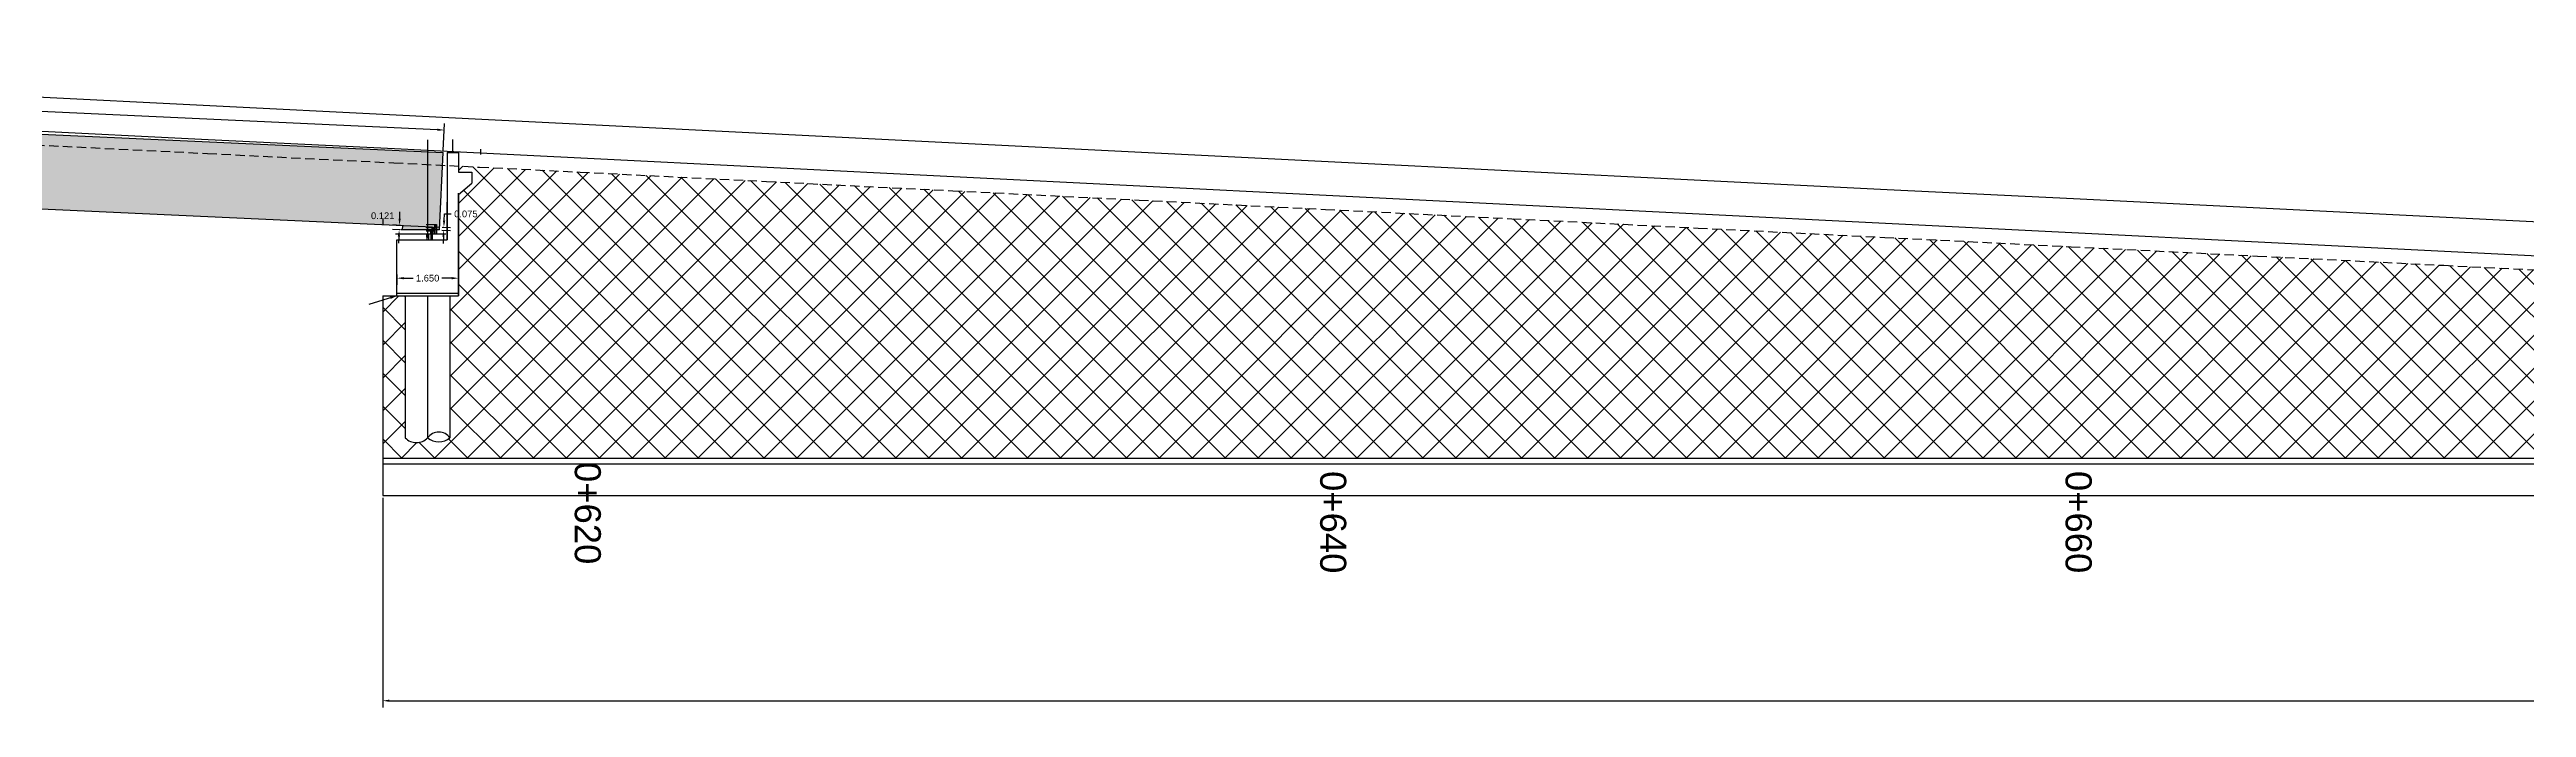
# Model space of a CAD drawing. Header units: inches. Extents: x 7464 to 8514, y 25455 to 25607.
# Drawn here: x 8069.5 to 8136, y 25543.8 to 25561.4 of the extents above; entities that cross this region are included whole.
import ezdxf

# ---------------------------------------------------------------- set-up
doc = ezdxf.new("R2010")
doc.units = ezdxf.units.IN
doc.header["$MEASUREMENT"] = 0
doc.linetypes.add('HIDDEN', pattern=[0.375, 0.25, -0.125])
doc.layers.add('DIM', color=4, linetype='Continuous')
doc.layers.add('STR-SECARROW', color=2, linetype='Continuous')
doc.styles.get("Standard").update_dxf_attribs({"font": 'arial.ttf'})
doc.dimstyles.get("Standard").update_dxf_attribs({"dimtxt": 0.18, "dimasz": 0.18, "dimexe": 0.18, "dimexo": 0.0625, "dimgap": 0.09, "dimtad": 0, "dimtih": 1, "dimtoh": 1, "dimdec": 3, "dimzin": 0, "dimdsep": 46, "dimtxsty": 'Standard', "dimcen": 0.09, "dimadec": 0, "dimazin": 0, "dimtfac": 1, "dimtdec": 3, "dimtofl": 0, "dimtmove": 0, "dimatfit": 3, "dimfxl": 1, "dimtolj": 1, "dimtzin": 0, "dimarcsym": 0})
pattern_1 = [(45, (7553.87232, 25338.622341), (-0.0176776695, 0.0176776695), [])]
pattern_2 = [(45, (7553.974297, 25338.706526), (-0.0176776695, 0.0176776695), [])]
pattern_3 = [(45, (7554.016562, 25338.790631), (-0.0176776695, 0.0176776695), [])]
pattern_4 = [(45, (7554.09005, 25338.875736), (-0.0176776695, 0.0176776695), [])]

# ---------------------------------------------------------------- blocks, each defined once
blk = doc.blocks.new('*D30')
at = {"layer": 'Defpoints', "color": 0, "transparency": 16777216}
for p in [(8078.827, 25555.434), (8080.477, 25555.434), (8080.477, 25555.277)]:
    blk.add_point(p, dxfattribs=at)
at = {"layer": 'DIM', "color": 0, "lineweight": -2, "transparency": 16777216}
for p, q in [((8078.827, 25555.372), (8078.827, 25555.097)), ((8080.477, 25555.372), (8080.477, 25555.097)), ((8079.007, 25555.277), (8079.267, 25555.277)), ((8080.297, 25555.277), (8080.037, 25555.277))]:
    blk.add_line(p, q, dxfattribs=at)
at = {"layer": 'DIM', "color": 0, "transparency": 16777216}
for points in [[(8079.007, 25555.307), (8079.007, 25555.247), (8078.827, 25555.277)], [(8080.297, 25555.307), (8080.297, 25555.247), (8080.477, 25555.277)]]:
    blk.add_solid(points, dxfattribs=at)
at = {"layer": 'DIM', "color": 0, "transparency": 16777216, "insert": (8079.652, 25555.277), "char_height": 0.18, "attachment_point": 5}
blk.add_mtext('\\A1;1.650', dxfattribs=at)
blk = doc.blocks.new('*D31')
at = {"layer": 'Defpoints', "color": 0, "transparency": 16777216}
for p in [(8078.988, 25556.692), (8078.889, 25556.576), (8078.982, 25556.571)]:
    blk.add_point(p, dxfattribs=at)
at = {"layer": 'DIM', "color": 0, "lineweight": -2, "transparency": 16777216}
for p, q in [((8078.926, 25556.695), (8078.715, 25556.705)), ((8078.903, 25556.876), (8078.911, 25557.056)), ((8078.92, 25556.574), (8078.709, 25556.584)), ((8078.881, 25556.396), (8078.872, 25556.216))]:
    blk.add_line(p, q, dxfattribs=at)
at = {"layer": 'DIM', "color": 0, "transparency": 16777216}
for points in [[(8078.873, 25556.878), (8078.933, 25556.875), (8078.895, 25556.697)], [(8078.851, 25556.397), (8078.911, 25556.394), (8078.889, 25556.576)]]:
    blk.add_solid(points, dxfattribs=at)
at = {"layer": 'DIM', "color": 0, "transparency": 16777216, "insert": (8078.447, 25556.951), "char_height": 0.18, "attachment_point": 5}
blk.add_mtext('\\A1;0.121', dxfattribs=at)
blk = doc.blocks.new('*D40')
at = {"layer": 'Defpoints', "color": 0, "transparency": 16777216}
for p in [(8079.972, 25556.571), (8079.976, 25556.647), (8080.087, 25556.642)]:
    blk.add_point(p, dxfattribs=at)
at = {"layer": 'STR-SECARROW', "color": 0, "lineweight": -2, "transparency": 16777216}
for p, q in [((8080.095, 25556.821), (8080.103, 25557.001)), ((8080.103, 25557.001), (8080.283, 25557.001)), ((8080.035, 25556.568), (8080.263, 25556.558)), ((8080.038, 25556.644), (8080.267, 25556.633)), ((8080.075, 25556.386), (8080.067, 25556.206))]:
    blk.add_line(p, q, dxfattribs=at)
at = {"layer": 'STR-SECARROW', "color": 0, "transparency": 16777216}
for points in [[(8080.065, 25556.823), (8080.125, 25556.82), (8080.087, 25556.642)], [(8080.045, 25556.388), (8080.105, 25556.385), (8080.083, 25556.566)]]:
    blk.add_solid(points, dxfattribs=at)
at = {"layer": 'STR-SECARROW', "color": 0, "transparency": 16777216, "insert": (8080.678, 25557.001), "char_height": 0.18, "attachment_point": 5}
blk.add_mtext('\\A1;0.075', dxfattribs=at)
blk = doc.blocks.new('*D127')
at = {"layer": 'Defpoints', "color": 0, "transparency": 16777216}
for p in [(8078.827, 25555.434), (8080.477, 25555.434), (8080.477, 25555.277)]:
    blk.add_point(p, dxfattribs=at)
at = {"layer": 'DIM', "color": 0, "lineweight": -2, "transparency": 16777216}
for p, q in [((8078.827, 25555.372), (8078.827, 25555.097)), ((8080.477, 25555.372), (8080.477, 25555.097)), ((8079.007, 25555.277), (8079.267, 25555.277)), ((8080.297, 25555.277), (8080.037, 25555.277))]:
    blk.add_line(p, q, dxfattribs=at)
at = {"layer": 'DIM', "color": 0, "transparency": 16777216}
for points in [[(8079.007, 25555.307), (8079.007, 25555.247), (8078.827, 25555.277)], [(8080.297, 25555.307), (8080.297, 25555.247), (8080.477, 25555.277)]]:
    blk.add_solid(points, dxfattribs=at)
at = {"layer": 'DIM', "color": 0, "transparency": 16777216, "insert": (8079.652, 25555.277), "char_height": 0.18, "attachment_point": 5}
blk.add_mtext('\\A1;1.650', dxfattribs=at)
blk = doc.blocks.new('*D128')
at = {"layer": 'Defpoints', "color": 0, "transparency": 16777216}
for p in [(8078.988, 25556.692), (8078.889, 25556.576), (8078.982, 25556.571)]:
    blk.add_point(p, dxfattribs=at)
at = {"layer": 'DIM', "color": 0, "lineweight": -2, "transparency": 16777216}
for p, q in [((8078.926, 25556.695), (8078.715, 25556.705)), ((8078.903, 25556.876), (8078.911, 25557.056)), ((8078.92, 25556.574), (8078.709, 25556.584)), ((8078.881, 25556.396), (8078.872, 25556.216))]:
    blk.add_line(p, q, dxfattribs=at)
at = {"layer": 'DIM', "color": 0, "transparency": 16777216}
for points in [[(8078.873, 25556.878), (8078.933, 25556.875), (8078.895, 25556.697)], [(8078.851, 25556.397), (8078.911, 25556.394), (8078.889, 25556.576)]]:
    blk.add_solid(points, dxfattribs=at)
at = {"layer": 'DIM', "color": 0, "transparency": 16777216, "insert": (8078.447, 25556.951), "char_height": 0.18, "attachment_point": 5}
blk.add_mtext('\\A1;0.121', dxfattribs=at)
blk = doc.blocks.new('*D129')
at = {"layer": 'Defpoints', "color": 0, "transparency": 16777216}
for p in [(8079.972, 25556.571), (8079.976, 25556.647), (8080.087, 25556.642)]:
    blk.add_point(p, dxfattribs=at)
at = {"layer": 'STR-SECARROW', "color": 0, "lineweight": -2, "transparency": 16777216}
for p, q in [((8080.095, 25556.821), (8080.103, 25557.001)), ((8080.103, 25557.001), (8080.283, 25557.001)), ((8080.035, 25556.568), (8080.263, 25556.558)), ((8080.038, 25556.644), (8080.267, 25556.633)), ((8080.075, 25556.386), (8080.067, 25556.206))]:
    blk.add_line(p, q, dxfattribs=at)
at = {"layer": 'STR-SECARROW', "color": 0, "transparency": 16777216}
for points in [[(8080.065, 25556.823), (8080.125, 25556.82), (8080.087, 25556.642)], [(8080.045, 25556.388), (8080.105, 25556.385), (8080.083, 25556.566)]]:
    blk.add_solid(points, dxfattribs=at)
at = {"layer": 'STR-SECARROW', "color": 0, "transparency": 16777216, "insert": (8080.678, 25557.001), "char_height": 0.18, "attachment_point": 5}
blk.add_mtext('\\A1;0.075', dxfattribs=at)
blk = doc.blocks.new('*D131')
at = {"color": 0, "lineweight": -2, "transparency": 16777216}
for p, q in [((8078.447, 25549.386), (8078.447, 25543.762)), ((8263.772, 25549.386), (8263.772, 25543.762)), ((8078.627, 25543.942), (8170.585, 25543.942)), ((8263.592, 25543.942), (8171.634, 25543.942))]:
    blk.add_line(p, q, dxfattribs=at)
at = {"color": 0, "transparency": 16777216}
for points in [[(8078.627, 25543.972), (8078.627, 25543.912), (8078.447, 25543.942)], [(8263.592, 25543.972), (8263.592, 25543.912), (8263.772, 25543.942)]]:
    blk.add_solid(points, dxfattribs=at)
at = {"layer": 'Defpoints', "color": 0, "transparency": 16777216}
for p in [(8078.447, 25549.449), (8263.772, 25549.449), (8263.772, 25543.942)]:
    blk.add_point(p, dxfattribs=at)
at = {"color": 0, "transparency": 16777216, "insert": (8171.109, 25543.942), "char_height": 0.18, "attachment_point": 5}
blk.add_mtext('\\A1;185.324', dxfattribs=at)
blk = doc.blocks.new('*D138')
at = {"color": 0, "lineweight": -2, "transparency": 16777216}
for p, q in [((8037.086, 25560.687), (8037.12, 25561.411)), ((8037.291, 25561.223), (8058.137, 25560.262)), ((8079.916, 25559.259), (8059.071, 25560.219)), ((8080.071, 25558.707), (8080.104, 25559.43))]:
    blk.add_line(p, q, dxfattribs=at)
at = {"color": 0, "transparency": 16777216}
for points in [[(8037.293, 25561.253), (8037.29, 25561.193), (8037.111, 25561.231)], [(8079.917, 25559.289), (8079.915, 25559.229), (8080.096, 25559.251)]]:
    blk.add_solid(points, dxfattribs=at)
at = {"layer": 'Defpoints', "color": 0, "transparency": 16777216}
for p in [(8037.084, 25560.625), (8080.096, 25559.251), (8080.068, 25558.645)]:
    blk.add_point(p, dxfattribs=at)
at = {"color": 0, "transparency": 16777216, "insert": (8058.604, 25560.241), "char_height": 0.18, "attachment_point": 5}
blk.add_mtext('\\A1;43.030', dxfattribs=at)

msp = doc.modelspace()

# ---------------------------------------------------------------- hatches: boundary and pattern name
h = msp.add_hatch()
h.set_pattern_fill('ANSI37', color=0, scale=5, style=0)
h.set_pattern_definition([(45, (7463.7722, 25341.8586), (-0.44194174, 0.44194174), []), (135, (7463.7722, 25341.8586), (-0.44194174, -0.44194174), [])])
h.paths.add_polyline_path([(8213.7588, 25552.3578), (8211.258, 25552.4218), (8208.7577, 25552.4878), (8206.2571, 25552.5568), (8203.7563, 25552.6289), (8201.2559, 25552.7029), (8198.7555, 25552.7789), (8196.2547, 25552.8589), (8193.754, 25552.9419), (8191.2535, 25553.027), (8188.7531, 25553.114), (8186.2525, 25553.205), (8183.752, 25553.297), (8181.2512, 25553.393), (8178.7509, 25553.4911), (8176.2502, 25553.5921), (8173.7495, 25553.6961), (8171.249, 25553.8021), (8168.7486, 25553.9101), (8166.2478, 25554.0222), (8163.7473, 25554.1362), (8161.2467, 25554.2542), (8158.7464, 25554.3732), (8156.2457, 25554.4953), (8154.8866, 25554.5632), (8148.745, 25554.8428), (8143.7438, 25555.1224), (8138.7454, 25555.3723), (8133.7454, 25555.6223), (8128.7454, 25555.8723), (8123.7454, 25556.1223), (8118.7454, 25556.3723), (8113.7454, 25556.6223), (8108.7454, 25556.8723), (8103.7454, 25557.1223), (8098.7454, 25557.3723), (8093.7454, 25557.6223), (8088.7454, 25557.8723), (8083.7454, 25558.1223), (8081.0454, 25558.2573), (8080.4772, 25558.2857), (8080.4772, 25558.124), (8080.8372, 25558.124), (8080.8372, 25557.824), (8080.4772, 25557.524), (8080.4772, 25554.8024), (8080.2522, 25554.8024), (8080.2522, 25550.9955, -0.3629705), (8079.6522, 25550.9955, -0.4302319), (8079.0522, 25550.9955), (8079.0522, 25554.8024), (8078.4472, 25554.8024), (8078.4472, 25550.4486), (8263.7715, 25550.4486), (8263.7715, 25551.6446), (8261.2697, 25551.6546), (8258.7691, 25551.6676), (8256.2683, 25551.6836), (8253.768, 25551.7016), (8251.2673, 25551.7226), (8248.7666, 25551.7467), (8246.2663, 25551.7727), (8243.7656, 25551.8017), (8241.2649, 25551.8337), (8238.7646, 25551.8677), (8236.2639, 25551.9047), (8233.7632, 25551.9447), (8231.2628, 25551.9867), (8228.7622, 25552.0317), (8226.2615, 25552.0797), (8223.7611, 25552.1297), (8221.2605, 25552.1828), (8218.7597, 25552.2388), (8216.2594, 25552.2968)])
h.paths.add_polyline_path([(8080.318, 25556.8144), (8081.0373, 25556.8144), (8081.0373, 25557.1853), (8080.318, 25557.1853)], flags=24)
h.paths.add_polyline_path([(8080.318, 25556.8144), (8081.0373, 25556.8144), (8081.0373, 25557.1853), (8080.318, 25557.1853)], flags=25)
h = msp.add_hatch()
h.set_pattern_fill('ANSI31', color=4, scale=0.2, style=0)
h.set_pattern_definition(pattern_4)
h.paths.add_polyline_path([(8079.85, 25556.7178), (8079.85, 25556.6308), (8079.8898, 25556.6308), (8079.8898, 25556.7178)])
h = msp.add_hatch()
h.set_pattern_fill('ANSI31', color=4, scale=0.2, style=0)
h.set_pattern_definition(pattern_4)
h.paths.add_polyline_path([(8079.85, 25556.7178), (8079.85, 25556.6308), (8079.8898, 25556.6308), (8079.8898, 25556.7178)])
h = msp.add_hatch()
h.set_pattern_fill('ANSI31', color=4, scale=0.2, style=0)
h.set_pattern_definition(pattern_1)
h.paths.add_polyline_path([(8079.6322, 25556.4644), (8079.6322, 25556.3774), (8079.6721, 25556.3774), (8079.6721, 25556.4644)])
h = msp.add_hatch()
h.set_pattern_fill('ANSI31', color=4, scale=0.2, style=0)
h.set_pattern_definition(pattern_1)
h.paths.add_polyline_path([(8079.6322, 25556.4644), (8079.6322, 25556.3774), (8079.6721, 25556.3774), (8079.6721, 25556.4644)])
h = msp.add_hatch()
h.set_pattern_fill('ANSI31', color=4, scale=0.2, style=0)
h.set_pattern_definition(pattern_2)
h.paths.add_polyline_path([(8079.7342, 25556.5486), (8079.7342, 25556.4616), (8079.7741, 25556.4616), (8079.7741, 25556.5486)])
h = msp.add_hatch()
h.set_pattern_fill('ANSI31', color=4, scale=0.2, style=0)
h.set_pattern_definition(pattern_2)
h.paths.add_polyline_path([(8079.7342, 25556.5486), (8079.7342, 25556.4616), (8079.7741, 25556.4616), (8079.7741, 25556.5486)])
h = msp.add_hatch()
h.set_pattern_fill('ANSI31', color=4, scale=0.2, style=0)
h.set_pattern_definition(pattern_3)
h.paths.add_polyline_path([(8079.7765, 25556.6327), (8079.7765, 25556.5457), (8079.8164, 25556.5457), (8079.8164, 25556.6327)])
h = msp.add_hatch()
h.set_pattern_fill('ANSI31', color=4, scale=0.2, style=0)
h.set_pattern_definition(pattern_3)
h.paths.add_polyline_path([(8079.7765, 25556.6327), (8079.7765, 25556.5457), (8079.8164, 25556.5457), (8079.8164, 25556.6327)])
at = {"layer": 'DIM'}
h = msp.add_hatch(dxfattribs=at)
h.set_pattern_fill('AR-CONC', color=125, scale=0.05, style=0)
h.set_pattern_definition([(50, (7463.77217, 25341.85863), (0.35863009, -0.03137607), [0.0375, -0.4125]), (355, (7463.77217, 25341.85863), (-0.06937567, 0.37609607), [0.03, -0.33]), (100.4514, (7463.80206, 25341.856), (0.2892547, 0.34471977), [0.0318701, -0.35057106]), (46.1842, (7463.77217, 25341.95863), (0.53362052, -0.0827595), [0.05625, -0.61875]), (96.6356, (7463.81664, 25341.95173), (0.46733135, 0.48705894), [0.04780514, -0.5258565]), (351.1842, (7463.77217, 25341.9586), (0.46733097, 0.4870593), [0.045, -0.495]), (21, (7463.82217, 25341.93363), (0.29845353, -0.20130945), [0.0375, -0.4125]), (326, (7463.82217, 25341.93363), (0.12165767, 0.36257502), [0.03, -0.33]), (71.4514, (7463.84704, 25341.91685), (0.42011131, 0.16126525), [0.0318701, -0.35057106]), (37.5, (7463.77217, 25341.85863), (0.006079928, 0.166446927), [0, -0.326, 0, -0.335, 0, -0.33125]), (7.5, (7463.77217, 25341.85863), (0.13153477, 0.197205856), [0, -0.191, 0, -0.3185, 0, -0.12625]), (327.5, (7463.66067, 25341.85863), (0.266911218, -0.011277436), [0, -0.125, 0, -0.39, 0, -0.5175]), (317.5, (7463.61067, 25341.85863), (0.291593085, 0.05005249), [0, -0.1625, 0, -0.259, 0, -0.3675])])
h.paths.add_polyline_path([(8058.5728, 25559.6348), (8037.5312, 25560.6042), (8037.5312, 25558.6119), (8037.5511, 25558.6119), (8037.5511, 25558.6011), (8058.4816, 25557.6369)])
h.paths.add_polyline_path([(8037.3962, 25560.6104), (8037.0836, 25560.6248), (8036.9915, 25558.6269), (8037.3962, 25558.6083)])
h.paths.add_polyline_path([(8037.3962, 25558.6083), (8036.9915, 25558.6269), (8036.9859, 25558.5061), (8037.3962, 25558.5061)])
h.paths.add_polyline_path([(8037.986, 25558.5811), (8037.5511, 25558.6011), (8037.5511, 25558.5249), (8037.5511, 25558.5061), (8037.986, 25558.5061)], flags=17)
h.paths.add_polyline_path([(8079.6522, 25558.6637), (8058.5728, 25559.6348), (8058.4816, 25557.6369), (8079.6522, 25556.6615)])
h.paths.add_polyline_path([(8080.068, 25558.6445), (8079.6522, 25558.6637), (8079.6522, 25556.7178), (8079.8898, 25556.7178), (8079.8898, 25556.6506), (8079.9759, 25556.6466)])
h.paths.add_polyline_path([(8079.6522, 25556.6615), (8078.9881, 25556.6921), (8078.9825, 25556.5713), (8079.6522, 25556.5713)])
h.paths.add_polyline_path([(8079.9759, 25556.6466), (8079.8898, 25556.6506), (8079.8898, 25556.6398), (8079.8898, 25556.6308), (8079.8898, 25556.5713), (8079.9324, 25556.5713), (8079.9724, 25556.5712)])
h.paths.add_polyline_path([(8038.2805, 25558.751), (8038.9998, 25558.751), (8038.9998, 25559.122), (8038.2805, 25559.122)], flags=24)
h.paths.add_polyline_path([(8039.4814, 25559.1052), (8040.6901, 25559.1052), (8040.6901, 25559.7765), (8039.4814, 25559.7765)], flags=24)
h.paths.add_polyline_path([(8039.4853, 25558.4558), (8040.6939, 25558.4558), (8040.6939, 25559.1275), (8039.4853, 25559.1275)], flags=25)
h.paths.add_polyline_path([(8043.2145, 25559.8765), (8043.2145, 25556.78), (8044.657, 25556.78), (8044.657, 25559.8765)], flags=9)
h.paths.add_polyline_path([(8036.404, 25559.4518), (8037.1233, 25559.4518), (8037.1233, 25559.8228), (8036.404, 25559.8228)], flags=9)
h.paths.add_polyline_path([(8078.1057, 25556.7644), (8078.8249, 25556.7644), (8078.8249, 25557.1353), (8078.1057, 25557.1353)], flags=24)
h.paths.add_polyline_path([(8063.2145, 25559.1665), (8063.2145, 25556.07), (8064.657, 25556.07), (8064.657, 25559.1665)], flags=9)

# ---------------------------------------------------------------- linework, layer by layer
for p, q in [((8081.0722, 25558.7426), (8081.0722, 25558.5926)), ((8081.0722, 25558.7426), (8081.0722, 25558.5926)), ((8079.9324, 25556.5713), (8078.9414, 25556.5713)), ((8079.9324, 25556.5713), (8078.9414, 25556.5713))]:
    msp.add_line(p, q)
at = {"color": 0}
for p, q in [((8080.4772, 25554.8024), (8080.4772, 25557.5568)), ((8078.4472, 25556.8586), (8078.4472, 25556.7171)), ((8080.1772, 25556.3024), (8080.1772, 25557.319)), ((8078.4472, 25554.8024), (8078.4472, 25549.4486)), ((8078.4472, 25550.4486), (8263.7715, 25550.4486)), ((8078.4472, 25550.2986), (8263.7715, 25550.2986)), ((8078.4472, 25549.4486), (8263.7715, 25549.4486))]:
    msp.add_line(p, q, dxfattribs=at)
at = {"color": 4}
for p, q in [((8078.7872, 25556.4705), (8080.1372, 25556.4705)), ((8078.7872, 25556.4705), (8080.1372, 25556.4705)), ((8078.8272, 25556.3024), (8080.1772, 25556.3024)), ((8078.8272, 25556.3024), (8080.1772, 25556.3024)), ((8078.4472, 25554.8024), (8080.4772, 25554.8024)), ((8078.8272, 25554.8774), (8080.4772, 25554.8774)), ((8078.8272, 25554.8024), (8080.4772, 25554.8024))]:
    msp.add_line(p, q, dxfattribs=at)
at = {"color": 6}
msp.add_lwpolyline([(8068.8098, 25560.1607), (8073.8098, 25559.9107), (8078.8098, 25559.6607), (8081.1098, 25559.5457), (8083.8098, 25559.4107), (8088.8098, 25559.1607), (8093.8098, 25558.9107), (8098.8098, 25558.6607), (8103.8098, 25558.4107), (8108.8098, 25558.1607), (8113.8098, 25557.9107), (8118.8098, 25557.6607), (8123.8098, 25557.4107), (8128.8098, 25557.1607), (8133.8098, 25556.9107), (8138.8098, 25556.6607)], dxfattribs=at)
at = {"color": 40, "linetype": 'HIDDEN'}
msp.add_lwpolyline([(8068.7454, 25558.8723), (8073.7454, 25558.6223), (8078.7454, 25558.3723), (8081.0454, 25558.2573), (8083.7454, 25558.1223), (8088.7454, 25557.8723), (8093.7454, 25557.6223), (8098.7454, 25557.3723), (8103.7454, 25557.1223), (8108.7454, 25556.8723), (8113.7454, 25556.6223), (8118.7454, 25556.3723), (8123.7454, 25556.1223), (8128.7454, 25555.8723), (8133.7454, 25555.6223), (8138.7454, 25555.3723)], dxfattribs=at)
at = {"color": 110}
msp.add_lwpolyline([(8068.7644, 25559.2518), (8073.7644, 25559.0018), (8078.7644, 25558.7518), (8081.0644, 25558.6368), (8083.7644, 25558.5018), (8088.7644, 25558.2518), (8093.7644, 25558.0018), (8098.7644, 25557.7518), (8103.7644, 25557.5018), (8108.7644, 25557.2518), (8113.7644, 25557.0018), (8118.7644, 25556.7518), (8123.7644, 25556.5018), (8128.7644, 25556.2518), (8133.7644, 25556.0018), (8138.7644, 25555.7518)], dxfattribs=at)
at = {"color": 4}
for centre, radius, start, end in [((8079.3522, 25551.2796), 0.4132, 223.442185, 316.557815), ((8079.3522, 25551.2796), 0.4132, 223.442185, 316.557815), ((8079.9522, 25550.7776), 0.3708, 35.990181, 144.009779), ((8079.9522, 25550.7776), 0.3708, 35.990181, 144.009779), ((8079.9522, 25551.3543), 0.4677, 230.101168, 309.898792), ((8079.9522, 25551.3543), 0.4677, 230.101168, 309.898792)]:
    msp.add_arc(centre, radius, start, end, dxfattribs=at)
at = {"layer": 'DIM', "color": 2}
for p, q in [((8079.6522, 25558.9917), (8079.6522, 25556.7177)), ((8079.6522, 25558.9917), (8079.6522, 25556.7177)), ((8079.6522, 25558.9076), (8079.6522, 25556.6326)), ((8079.6522, 25558.9076), (8079.6522, 25556.6326)), ((8079.6522, 25558.8235), (8079.6522, 25556.5485)), ((8079.6522, 25558.8235), (8079.6522, 25556.5485)), ((8079.6522, 25558.7394), (8079.6522, 25556.4644)), ((8079.6522, 25558.7394), (8079.6522, 25556.4644)), ((8080.3272, 25558.6445), (8080.3272, 25558.9996)), ((8080.3272, 25558.6445), (8080.3272, 25558.9996)), ((8080.1772, 25558.6445), (8080.4772, 25558.6445)), ((8080.1772, 25558.6445), (8080.4772, 25558.6445)), ((8079.6122, 25556.7178), (8079.8941, 25556.7178)), ((8079.6122, 25556.7178), (8079.8941, 25556.7178)), ((8079.6122, 25556.6327), (8079.8636, 25556.6327)), ((8079.6122, 25556.6327), (8079.8636, 25556.6327)), ((8079.6122, 25556.5486), (8079.8161, 25556.5486)), ((8079.6122, 25556.5486), (8079.8161, 25556.5486)), ((8079.6322, 25556.3024), (8079.6721, 25556.3024)), ((8079.6322, 25556.3024), (8079.6721, 25556.3024)), ((8079.7765, 25556.4707), (8079.8164, 25556.4707)), ((8079.7765, 25556.4707), (8079.8164, 25556.4707))]:
    msp.add_line(p, q, dxfattribs=at)
at = {"layer": 'DIM', "color": 4}
for p, q in [((8080.4772, 25558.6662), (8080.4772, 25558.124)), ((8080.1772, 25558.6445), (8080.1772, 25556.3024)), ((8080.1772, 25558.6445), (8080.1772, 25556.3024)), ((8080.4772, 25558.6445), (8080.4772, 25558.124)), ((8080.4772, 25558.639), (8080.4772, 25558.124)), ((8080.4772, 25558.639), (8080.4772, 25558.124)), ((8080.4772, 25558.124), (8080.8372, 25558.124)), ((8080.4772, 25558.124), (8080.8372, 25558.124)), ((8080.8372, 25558.124), (8080.8372, 25557.824)), ((8080.8372, 25558.124), (8080.8372, 25557.824)), ((8080.4772, 25557.524), (8080.8372, 25557.824)), ((8080.4772, 25557.524), (8080.8372, 25557.824)), ((8080.4772, 25557.524), (8080.4772, 25554.8024)), ((8080.4772, 25557.524), (8080.4772, 25554.8024)), ((8078.9825, 25556.5712), (8078.9881, 25556.6923)), ((8078.9825, 25556.5712), (8078.9881, 25556.6923)), ((8078.8272, 25554.8024), (8078.8272, 25556.3024)), ((8078.8272, 25554.8024), (8078.8272, 25556.3024)), ((8079.9724, 25556.5712), (8078.9825, 25556.5712)), ((8079.9724, 25556.5712), (8078.9825, 25556.5712)), ((8079.0522, 25554.8024), (8079.0522, 25550.9955)), ((8079.0522, 25554.8024), (8079.0522, 25550.9955)), ((8079.6522, 25554.8024), (8079.6522, 25550.9955)), ((8079.6522, 25554.8024), (8079.6522, 25550.9955)), ((8080.2522, 25554.8024), (8080.2522, 25550.9955)), ((8080.2522, 25554.8024), (8080.2522, 25550.9955))]:
    msp.add_line(p, q, dxfattribs=at)
at = {"layer": 'DIM', "color": 2}
for points in [[(8079.85, 25556.7178), (8079.8898, 25556.7178), (8079.8898, 25556.6308), (8079.85, 25556.6308)], [(8079.85, 25556.7178), (8079.8898, 25556.7178), (8079.8898, 25556.6308), (8079.85, 25556.6308)], [(8079.6322, 25556.4644), (8079.6721, 25556.4644), (8079.6721, 25556.3774), (8079.6322, 25556.3774)], [(8079.6322, 25556.4644), (8079.6721, 25556.4644), (8079.6721, 25556.3774), (8079.6322, 25556.3774)], [(8079.7342, 25556.5486), (8079.7741, 25556.5486), (8079.7741, 25556.4616), (8079.7342, 25556.4616)], [(8079.7342, 25556.5486), (8079.7741, 25556.5486), (8079.7741, 25556.4616), (8079.7342, 25556.4616)], [(8079.7765, 25556.6327), (8079.8164, 25556.6327), (8079.8164, 25556.5457), (8079.7765, 25556.5457)], [(8079.7765, 25556.6327), (8079.8164, 25556.6327), (8079.8164, 25556.5457), (8079.7765, 25556.5457)]]:
    msp.add_lwpolyline(points, close=True, dxfattribs=at)
at = {"layer": 'STR-SECARROW', "color": 6}
for p, q in [((8037.0836, 25560.6248), (8080.068, 25558.6445)), ((8036.9915, 25558.6269), (8079.9759, 25556.6466)), ((8079.9724, 25556.5712), (8080.068, 25558.6445)), ((8079.9724, 25556.5712), (8080.068, 25558.6445))]:
    msp.add_line(p, q, dxfattribs=at)
at = {"layer": 'STR-SECARROW', "color": 2}
for p, q in [((8079.85, 25556.7178), (8079.8898, 25556.7178)), ((8079.85, 25556.7178), (8079.8898, 25556.7178)), ((8079.85, 25556.7148), (8079.85, 25556.6398)), ((8079.85, 25556.7148), (8079.85, 25556.6398)), ((8079.8898, 25556.7148), (8079.8898, 25556.6398)), ((8079.8898, 25556.7148), (8079.8898, 25556.6398)), ((8079.6322, 25556.4644), (8079.6721, 25556.4644)), ((8079.6322, 25556.4644), (8079.6721, 25556.4644)), ((8079.6322, 25556.3774), (8079.6322, 25556.3024)), ((8079.6322, 25556.3774), (8079.6721, 25556.3774)), ((8079.6322, 25556.3774), (8079.6721, 25556.3774)), ((8079.6322, 25556.3774), (8079.6322, 25556.3024)), ((8079.6322, 25556.3774), (8079.6721, 25556.3774)), ((8079.6322, 25556.3774), (8079.6721, 25556.3774)), ((8079.6721, 25556.4614), (8079.6721, 25556.3864)), ((8079.6721, 25556.4614), (8079.6721, 25556.3864)), ((8079.6721, 25556.3774), (8079.6721, 25556.3024)), ((8079.6721, 25556.3774), (8079.6721, 25556.3024)), ((8079.6722, 25556.4614), (8079.6722, 25556.3864)), ((8079.6722, 25556.4614), (8079.6722, 25556.3864)), ((8079.7342, 25556.5486), (8079.7741, 25556.5486)), ((8079.7342, 25556.5486), (8079.7741, 25556.5486)), ((8079.7342, 25556.5456), (8079.7342, 25556.4706)), ((8079.7342, 25556.5456), (8079.7342, 25556.4706)), ((8079.7342, 25556.4615), (8079.7342, 25556.3024)), ((8079.7342, 25556.4615), (8079.7741, 25556.4615)), ((8079.7342, 25556.4615), (8079.7741, 25556.4615)), ((8079.7342, 25556.4615), (8079.7342, 25556.3024)), ((8079.7342, 25556.4615), (8079.7741, 25556.4615)), ((8079.7342, 25556.4615), (8079.7741, 25556.4615)), ((8079.7741, 25556.5456), (8079.7741, 25556.4706)), ((8079.7741, 25556.5456), (8079.7741, 25556.4706)), ((8079.7741, 25556.4615), (8079.7741, 25556.3024)), ((8079.7741, 25556.4615), (8079.7741, 25556.3024)), ((8079.7765, 25556.6327), (8079.8164, 25556.6327)), ((8079.7765, 25556.6327), (8079.8164, 25556.6327)), ((8079.7765, 25556.6297), (8079.7765, 25556.5547)), ((8079.7765, 25556.6297), (8079.7765, 25556.5547)), ((8079.7765, 25556.5457), (8079.7765, 25556.4707)), ((8079.7765, 25556.5457), (8079.8164, 25556.5457)), ((8079.7765, 25556.5457), (8079.8164, 25556.5457)), ((8079.7765, 25556.5457), (8079.7765, 25556.4707)), ((8079.7765, 25556.5457), (8079.8164, 25556.5457)), ((8079.7765, 25556.5457), (8079.8164, 25556.5457)), ((8079.8164, 25556.6297), (8079.8164, 25556.5547)), ((8079.8164, 25556.6297), (8079.8164, 25556.5547)), ((8079.8164, 25556.5457), (8079.8164, 25556.4707)), ((8079.8164, 25556.5457), (8079.8164, 25556.4707)), ((8079.85, 25556.6308), (8079.85, 25556.4705)), ((8079.85, 25556.6308), (8079.8898, 25556.6308)), ((8079.85, 25556.6308), (8079.8898, 25556.6308)), ((8079.85, 25556.6308), (8079.85, 25556.4705)), ((8079.85, 25556.6308), (8079.8898, 25556.6308)), ((8079.85, 25556.6308), (8079.8898, 25556.6308)), ((8079.8898, 25556.6308), (8079.8898, 25556.4705)), ((8079.8898, 25556.6308), (8079.8898, 25556.4705))]:
    msp.add_line(p, q, dxfattribs=at)

# ---------------------------------------------------------------- texts
at = {"char_height": 0.7, "attachment_point": 1, "rotation": 270}
for s, insert in [('0+620', (8084.2996, 25550.3473)), ('0+640', (8104.2996, 25550.1042)), ('0+660', (8124.2996, 25550.1069))]:
    msp.add_mtext_dynamic_manual_height_columns(s, width=0.815735, gutter_width=1, heights=[0], dxfattribs=dict(at, insert=insert))

# ---------------------------------------------------------------- dimensions: what is measured, and where the dimension line sits
at = {"color": 0}
dim = msp.add_aligned_dim(p1=(8037.0836, 25560.6248), p2=(8080.068, 25558.6445), distance=0.6068, dimstyle='Standard', override={"dimfxl": 0.18}, dxfattribs=at)
dim.commit()
dim.dimension.update_dxf_attribs({"geometry": '*D138', "text_midpoint": (8058.6037, 25560.2408)})
dim = msp.add_aligned_dim(p1=(8078.4472, 25549.4486), p2=(8263.7715, 25549.4486), distance=-5.5068, dimstyle='Standard', dxfattribs=at)
dim.commit()
dim.dimension.update_dxf_attribs({"geometry": '*D131', "text_midpoint": (8171.1094, 25543.9419)})
at = {"layer": 'DIM', "color": 4}
for picture in ['*D31', '*D128']:
    dim = msp.add_linear_dim(base=(8078.889, 25556.5755), p1=(8078.9881, 25556.6923), p2=(8078.9825, 25556.5712), angle=267.350233, dimstyle='Standard', override={"dimtmove": 2, "dimfxl": 0.18}, dxfattribs=at)
    dim.commit()
    dim.dimension.update_dxf_attribs({"geometry": picture, "text_midpoint": (8078.4474, 25556.9512), "dimtype": 161})
for picture in ['*D30', '*D127']:
    dim = msp.add_aligned_dim(p1=(8078.8272, 25555.4344), p2=(8080.4772, 25555.4344), distance=-0.1578, dimstyle='Standard', override={"dimfxl": 0.18}, dxfattribs=at)
    dim.commit()
    dim.dimension.update_dxf_attribs({"geometry": picture, "text_midpoint": (8079.6522, 25555.2766)})
at = {"layer": 'STR-SECARROW', "color": 6}
for picture in ['*D40', '*D129']:
    dim = msp.add_aligned_dim(p1=(8079.9724, 25556.5712), p2=(8079.9759, 25556.6466), distance=-0.1111, dimstyle='Standard', override={"dimfxl": 0.18}, dxfattribs=at)
    dim.commit()
    dim.dimension.update_dxf_attribs({"geometry": picture, "text_midpoint": (8080.6779, 25557.0011)})

# ---------------------------------------------------------------- leaders
at = {"layer": 'DIM', "color": 2}
msp.add_leader([(8078.8272, 25554.8024), (8078.0744, 25554.5686)], dimstyle='Standard', override={"dimfxl": 0.18}, dxfattribs=at)
msp.add_leader([(8078.8272, 25554.8024), (8078.0744, 25554.5686)], dimstyle='Standard', override={"dimfxl": 0.18}, dxfattribs=at)

doc.saveas('drawing.dxf')
